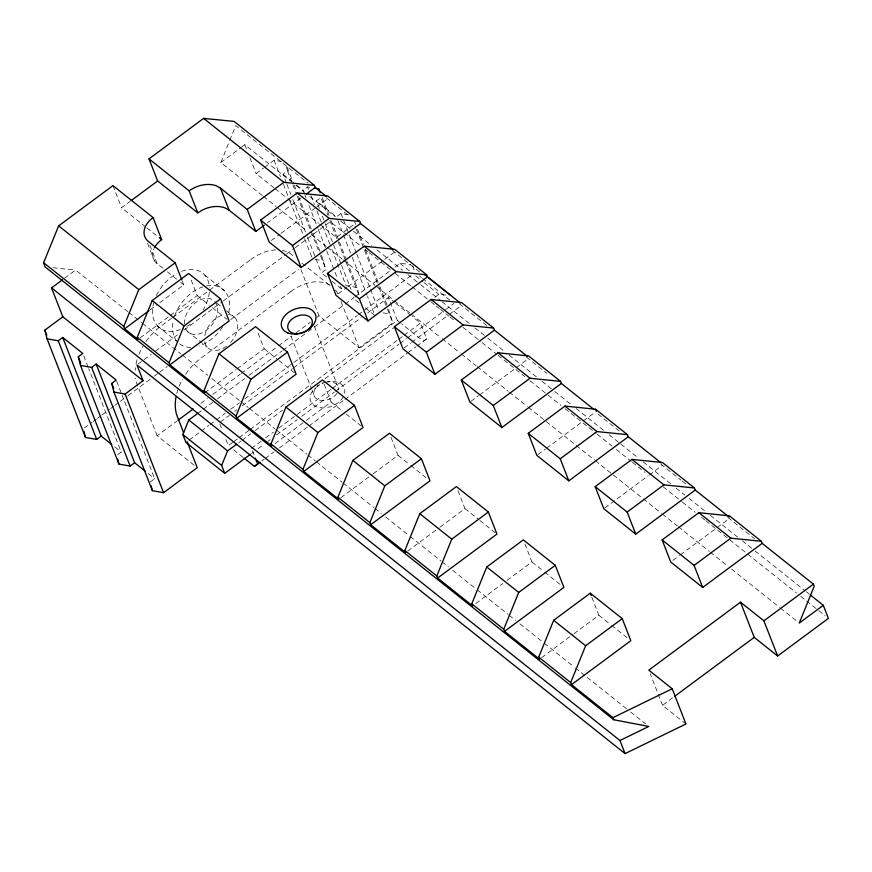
<?xml version="1.0" encoding="UTF-8"?>
<svg xmlns="http://www.w3.org/2000/svg" width="872" height="872" viewBox="0 0 872 872"><rect width="100%" height="100%" fill="white"/><g stroke="black" fill="none" stroke-linecap="round" stroke-linejoin="round"><path stroke-width="0.65" stroke-dasharray="4.36 3.27" d="M262.33 195.535L220.823 162.497L229.271 141.591M229.772 140.359L235.734 125.601L308.176 183.294M395.038 267.105L400.008 263.366L410.745 264.445M150.169 309.8L157.603 304.263M64.659 278.168L75.602 270.058L127.803 311.631M220.823 162.497L240.465 147.935M241.555 147.128L244.836 144.698L290.638 181.18M304.513 194.02L303.042 190.227L307.533 186.891L311.26 187.556M159.74 302.682L183.763 284.872L182.335 281.187M301.113 197.911L267.453 222.861M140.163 337.846L169.233 316.296M170.312 315.5L197.225 295.553L190.042 277.176M271.377 240.519L280.01 234.11M281.089 233.315L315.62 207.71M316.7 206.904L328.57 198.108M138.027 364.115L151.129 354.413M155.499 351.176L178.433 334.183M183.883 330.139L222.109 301.81M223.199 301.003L285.438 254.886M286.528 254.068L294.169 248.411M295.27 247.604L330.205 221.706L360.627 245.904M84.399 427.978L92.04 422.31M93.13 421.503L96.411 419.083M97.501 418.266L100.771 415.846M101.861 415.039L109.501 409.371M110.602 408.565L113.872 406.134M114.962 405.327L119.333 402.09M120.423 401.284L126.974 396.433M128.064 395.615L153.167 377.009M154.257 376.203L158.628 372.965M159.718 372.159L167.359 366.502M230.677 319.577L298.355 269.426M117.644 454.748L121.241 452.078L88.693 368.616M204.833 392.727L236.105 369.543M237.184 368.747L264.151 348.767L256.978 330.368M338.205 293.799L346.86 287.4M347.939 286.594L383.604 260.161M384.683 259.365L394.417 252.15M197.791 413.361L202.162 410.123M203.252 409.317L213.073 402.036M217.444 398.798L244.738 378.557M249.109 375.32L281.863 351.045M282.953 350.228L306.977 332.428M308.067 331.611L344.102 304.906M345.192 304.099L353.923 297.625M355.024 296.807L391.048 270.102L369.02 252.575M150.18 482.031L154.671 478.706L122.135 395.234M300.927 269.546L318.978 315.838L359.101 347.808L392.803 322.814L388.149 307.838M238.808 442.66L240.999 441.036M242.089 440.229L250.82 433.755M255.18 430.517L282.474 410.276M325.038 378.699L393.806 327.698M251.474 453.538L253.654 451.925M258.025 448.688L263.486 444.644M267.846 441.406L270.037 439.782M276.588 434.921L297.33 419.552M301.701 416.315L334.456 392.029M335.546 391.212L398.875 344.277M399.965 343.459L406.516 338.608M407.606 337.791L444.448 310.487M445.505 309.702L453.963 303.434M685.937 723.967L662.535 705.328L673.446 697.229M145.831 227.025L121.557 207.7L130.07 201.399M274.059 187.883L256.117 173.593L263.518 168.1M264.576 167.315L274.091 160.263L281.547 161.593M286.43 183.098L282.975 174.247L287.466 170.923L285.58 163.5M319.37 208.463L316.416 200.876L320.907 197.541L327.807 215.242M171.631 318.204L160.797 326.226A46.478 31.479 -51.5 0 0 145.951 341.552M172.71 317.408L208.463 290.921M209.542 290.114L250.7 259.616M348.429 214.85L340.974 213.52L336.472 216.845L316.416 200.876M290.834 291.597L200.931 358.207A46.478 31.447 -51.5 0 0 185.355 374.655M326.706 277.089L321.419 272.882L325.921 269.557L321.267 254.58M331.992 281.296L341.497 288.861L343.296 287.531M194.085 465.168L157.113 435.717L176.798 421.132M200.865 403.322L207.427 398.46M212.899 394.406L240.236 374.164M241.326 373.347L277.416 346.62M278.517 345.813L291.64 336.091M296.011 332.853L310.225 322.324M316.787 317.463L318.978 315.838M185.932 442.42L188.112 440.807M189.202 440L200.124 431.913M201.214 431.095L208.855 425.438M209.945 424.631L215.406 420.587M216.496 419.781L225.227 413.306M230.688 409.262L239.419 402.788M244.879 398.744L357.324 315.424M358.414 314.618L411.9 274.985M220.485 421.961L229.205 415.497M234.655 411.464L236.835 409.84M242.285 405.807L292.447 368.638M293.537 367.831L361.15 317.735M367.69 312.885L388.4 297.537L394.613 302.475M232.671 442.42L228.311 445.657L225.968 439.63M233.761 441.613L238.132 438.387M239.222 437.581L249.032 430.299M250.122 429.493L397.327 320.416L388.4 297.537M434.823 297.287L438.812 294.333L446.867 295.139M251.485 448.328L261.306 441.058M265.666 437.831L273.296 432.174M278.746 428.13L331.088 389.348M332.178 388.541L397.599 340.058M398.7 339.252L403.06 336.014M404.15 335.208L420.5 323.087L412.216 316.492M275.018 443.597L305.222 421.22M306.301 420.424L331.109 402.036L323.458 382.416M404.052 347.983L410.538 343.176M411.628 342.369L448.393 315.119M449.483 314.323L461.375 305.505M262.047 460.852L264.249 459.119M265.317 458.432L274.059 451.849M279.487 447.925L307.849 426.811M308.939 426.005L343.83 400.15M344.898 399.463L407.06 353.302M408.129 352.604L415.781 346.838M416.849 346.14L426.659 338.87L420.5 323.087M340.876 497.705L372.159 474.521M373.238 473.725L398.046 455.337L390.874 436.948M470.989 401.284L478.565 395.67M479.644 394.874L515.341 368.431M516.42 367.624L528.312 358.806M407.813 551.006L439.096 527.822M440.175 527.026L464.983 508.638L457.342 489.029M537.926 454.585L545.501 448.982M546.581 448.175L582.278 421.732M583.357 420.925L595.249 412.107M475.829 603.5L502.795 583.521M507.112 580.327L531.92 561.939L524.759 543.55M604.874 507.886L648.136 475.829M649.215 475.033L662.197 465.408M541.697 657.608L572.969 634.424M574.048 633.628L598.868 615.24L591.696 596.851M672.89 560.391L679.375 555.584M680.465 554.777L716.152 528.334M717.231 527.527L729.134 518.709M318.694 385.261L317.07 386.416A18.007 12.328 -21.3 0 1 323.185 383.091M426.659 338.87L423.411 341.181L401.502 323.741M329.954 381.533L327.839 381.794A12.786 8.753 -21.3 0 1 338.238 390.078M53.029 267.726L75.602 270.058M315.032 259.355L323.73 260.902M346.053 262.036L359.362 296.186L357.171 287.531L345.988 285.536L331.197 247.594M383.157 312.83L390.612 314.16M364.823 249.239L367.973 251.746M146.888 227.865L159.554 237.947M212.517 307.718L227.069 319.305M264.151 348.767L278.005 359.787M279.073 360.627L295.063 373.336M233.543 449.799L242.939 457.266M326.292 197.715L349.727 216.376M392.346 250.308L420.042 272.369M459.457 303.75L487.154 325.812M526.579 357.193L546.82 373.314M597.952 414.037L621.387 432.697M660.812 464.089L681.054 480.2M682.111 481.05L686.373 484.44M727.924 517.532L754.563 538.733M419.367 275.89L421.47 277.558M422.517 278.397L449.767 300.099M400.008 263.366L410.494 271.737M415.737 275.923L423.084 281.776M424.13 282.615L438.812 294.333M282.975 174.247L291.422 180.973M296.698 185.18L303.042 190.227M295.968 185.42L304.492 192.2M309.822 196.44L335.382 216.801M340.712 221.041L352.43 230.371M353.498 231.222L371.603 245.642M376.933 249.883L402.493 270.244M407.824 274.484L419.541 283.814M420.609 284.654L440.851 300.775M441.908 301.625L469.605 323.675M474.935 327.916L486.652 337.246M487.721 338.096L504.768 351.667M509.019 355.057L536.727 377.118M542.046 381.358L553.764 390.689M554.832 391.539L571.879 405.109M576.141 408.499L603.838 430.55M609.157 434.79L619.818 443.281M620.875 444.12L637.923 457.702M643.253 461.942L670.949 483.993M676.269 488.233L684.793 495.024M689.054 498.413L705.034 511.134M710.364 515.374L738.061 537.435M742.323 540.825L754.04 550.156M755.108 551.006L805.172 590.867M806.24 591.717L809.434 594.257M395.245 273.437L410.963 285.962M412.009 286.79L428.784 300.142M430.899 301.821L435.161 305.222M436.229 306.072L439.423 308.612M440.491 309.462L444.753 312.863M445.81 313.702L449.015 316.253M450.083 317.103L454.345 320.493M462.868 327.283L480.984 341.715M482.053 342.565L496.964 354.446M498.032 355.296L524.672 376.508M530.002 380.748L547.06 394.329M548.117 395.18L560.914 405.36M565.176 408.761L596.077 433.373M597.146 434.212L612.068 446.093M616.33 449.494L631.241 461.375M632.309 462.225L645.106 472.406M663.221 486.838L681.337 501.258M682.394 502.108L695.191 512.3M701.579 517.39L704.783 519.93M705.84 520.78L796.43 592.916M800.692 596.317L817.74 609.888M818.808 610.738L825.206 615.828M275.116 188.723L286.735 197.977M287.793 198.816L318.411 223.199M319.468 224.039L336.363 237.489L354.348 224.169L355.82 227.963M263.388 196.385L276.162 206.555M277.22 207.405L307.02 231.124M311.282 234.514L326.172 246.373M327.24 247.223L342.14 259.082M343.197 259.932L375.123 285.351M376.192 286.19L393.218 299.75M394.286 300.6L410.243 313.31M411.312 314.149L441.101 337.878M442.169 338.718L460.263 353.127M461.321 353.967L476.221 365.837M477.289 366.676L508.147 391.245M509.215 392.095L527.298 406.505M528.367 407.344L575.193 444.622M576.25 445.472L594.344 459.871M595.413 460.721L642.228 497.999M643.296 498.849L661.39 513.248M662.448 514.099L677.348 525.958M678.416 526.808L709.274 551.377M710.342 552.227L727.368 565.775M731.619 569.165L779.514 607.293M780.571 608.144L797.597 621.692M395.648 303.303L411.181 315.675M397.327 320.416L400.455 322.913M359.09 302.878L354.871 299.521L353.879 296.992M365.433 307.925L374.927 315.5L367.537 296.524M301.952 263.17L330.466 285.885M204.658 275.007L224.714 290.976M216.975 303.26L221.194 306.628M226.48 310.824L234.928 317.561M149.897 245.217L157.058 263.606L163.228 268.511M167.337 271.781L176.58 279.138M180.689 282.419L183.763 284.872M197.225 295.553L209.389 305.244M331.109 402.036L341.759 410.516M346.021 413.917L362.011 426.637M398.046 455.337L409.764 464.667M410.832 465.517L425.754 477.398M464.983 508.638L478.837 519.668M479.905 520.519L495.885 533.239M531.92 561.939L543.648 571.269M544.706 572.119L561.753 585.701M598.868 615.24L610.585 624.57M611.654 625.42L627.633 638.151M187.251 331.251L207.329 347.23M157.331 325.866L176.34 341.007M128.871 312.47L141.656 322.651M142.725 323.501L181.071 354.043M182.139 354.893L207.71 375.243M211.972 378.644L239.669 400.695M240.737 401.545L248.193 407.486M249.261 408.336L274.833 428.686M275.901 429.536L306.791 454.138M307.86 454.988L315.315 460.928M316.383 461.779L341.955 482.129M343.012 482.979L373.914 507.58M374.982 508.431L381.369 513.521M385.631 516.911L409.077 535.572M410.134 536.422L441.036 561.023M442.104 561.873L448.491 566.964M452.753 570.353L476.188 589.014M477.257 589.864L508.158 614.466M509.215 615.316L515.614 620.406M519.875 623.796L543.311 642.457M544.379 643.307L574.212 667.058M575.28 667.908L626.412 708.631M630.674 712.021L645.596 723.902M114.908 447.042L121.241 452.078M148.338 473.66L154.671 478.706M252.444 450.759L254.352 455.598M662.535 705.328L650.24 673.816M244.836 144.698L247.168 150.66M354.621 221.848L355.602 224.377M357.575 229.434L363.493 244.607M365.466 249.665L379.266 285.079M379.767 286.343L387.648 306.573M356.31 229.227L378.503 286.136M378.993 287.4L386.885 307.642M387.375 308.906L392.803 322.814M340.974 213.52L356.256 252.727M356.746 253.992L378.938 310.901M337.955 220.638L351.754 256.052M352.255 257.316L367.047 295.259M322.171 197.748L329.071 215.449M331.044 220.507L338.935 240.737M339.426 242.002L346.326 259.714M346.816 260.979L357.171 287.531M329.78 220.311L345.563 260.772M322.324 216.049L324.798 222.371M325.289 223.635L341.061 264.107M341.562 265.371L350.925 289.406M307.533 186.891L308.514 189.42M310.988 195.742L314.432 204.593M316.896 210.926L322.324 224.834M322.814 226.099L330.706 246.329M305.015 195.284L305.996 197.813M308.95 205.4L317.833 228.159M318.324 229.423L326.215 249.665M326.706 250.929L337.551 278.746M340.516 286.332L341.497 288.861M341.05 301.516L359.101 347.808M287.248 167.315L293.657 183.763M294.147 185.028L296.611 191.35M298.584 196.407L312.383 231.81M312.885 233.075L320.765 253.316M287.466 170.923L292.403 183.567M292.894 184.831L296.84 194.947M297.33 196.211L320.002 254.384M320.493 255.649L325.921 269.557M286.921 184.363L290.867 194.478M292.839 199.535L307.129 236.214M307.62 237.478L315.511 257.709M316.002 258.973L321.419 272.882M274.091 160.263L280.501 176.711M283.455 184.297L289.373 199.47M289.864 200.734L304.165 237.413M304.655 238.677L312.547 258.908M249.959 157.81L256.117 173.593M314.421 326.379L337.508 385.555M291.03 336.254L311.642 389.13M312.132 390.384L314.596 396.684M219.864 423.977L222.207 429.994M147.521 243.234L154.213 260.39M112.957 185.616L121.557 207.7M157.113 435.717L137.133 384.432A46.478 31.479 -51.5 0 1 135.465 378.088M116.706 381.326L121.644 393.97M83.766 355.961L88.203 367.352M412.532 265.72L414.734 271.41M335.458 290.147A46.478 31.523 -51.6 0 1 338.619 295.357M290.823 291.553A46.478 31.523 -51.6 0 1 330.194 285.449M176.754 393.49A46.478 31.447 -51.5 0 1 178.226 388.672M179.142 386.285A46.478 31.447 -51.5 0 1 182.564 379.189M181.54 271.356A34.858 23.609 -51.5 0 1 209.433 287.259M209.335 292.338A34.858 23.609 -51.5 0 1 203.154 309.854M190.227 324.112A34.858 23.609 -51.5 0 1 182.935 328.482M180.45 329.518A34.858 23.609 -51.5 0 1 153.81 302.464M156.404 295.532A34.858 23.609 -51.5 0 1 176.951 273.459M325.42 382.361A18.007 12.328 -21.3 0 1 344.614 393.207M343.372 396.662A18.007 12.328 -21.3 0 1 317.572 407.104A18.007 12.328 -21.3 0 1 315.337 387.833M184.472 324.101A20.328 13.778 -51.5 0 1 207.046 298.344A20.328 13.778 -51.5 0 1 212.583 324.002A20.328 13.778 -51.5 0 1 185.322 328.068M228.442 314.389A20.328 13.778 -51.5 0 1 230.404 342.718M226.513 346.206A20.328 13.778 -51.5 0 1 204.539 340.08M204.811 335.578A20.328 13.778 -51.5 0 1 224.333 314.607M206.544 285.918A34.858 23.609 -51.5 0 1 228.235 314.389M222.534 326.924A34.858 23.609 -51.5 0 1 199.263 345.933M190.783 347.394A34.858 23.609 -51.5 0 1 173.081 321.877M174.596 316.111A34.858 23.609 -51.5 0 1 202.849 286.888M250.711 259.638A46.478 31.479 -51.5 0 1 279.727 250.035M282.223 250.406A46.478 31.479 -51.5 0 1 294.562 257.273M135.16 370.328A46.478 31.479 -51.5 0 1 135.4 367.722M136.021 363.907A46.478 31.479 -51.5 0 1 138.049 356.703M138.964 354.315A46.478 31.479 -51.5 0 1 143.062 346.053M336.897 393.327A12.786 8.753 -21.3 0 1 319.73 400.128A12.786 8.753 -21.3 0 1 315.751 388.116M316.383 387.364A12.786 8.753 -21.3 0 1 324.624 382.383M157.058 263.606A23.228 15.914 -21.3 0 1 153.93 248.814"/><path stroke-width="1.31" d="M154.464 247.713A23.228 15.914 -21.3 0 1 161.669 239.626L153.069 217.564L112.957 185.616L58.664 225.859L43.6 262.723L123.78 326.401L124.652 328.809L138.016 339.437L137.264 337.311L152.219 300.491L188.603 273.492L220.551 298.889L229.151 320.951L169.855 364.867L204.833 392.727L204.026 390.612L218.992 353.792L255.54 326.695L287.52 352.103L296.131 374.186L236.803 418.146L271.781 445.995L270.963 443.903L285.929 407.093L322.498 379.963L354.468 405.425L363.068 427.487L303.739 471.447L338.718 499.296L337.9 497.204L352.866 460.394L389.446 433.275L421.405 458.727L430.016 480.788L370.687 524.748L405.654 552.597L404.837 550.515L419.803 513.695L456.383 486.576L488.353 512.028L496.953 534.089L437.624 578.049L472.591 605.898L471.785 603.816L486.74 566.996L523.32 539.877L555.29 565.328L563.89 587.39L504.561 631.361L539.539 659.199L538.722 657.117L553.676 620.297L590.257 593.178L622.227 618.63L630.827 640.691L571.498 684.662L612.951 717.667L613.768 719.749L648.79 726.441L619.959 740.513L51.535 287.891L62.479 279.792M169.855 364.867L169.07 362.763L184.014 325.943L220.551 298.889M250.384 454.356L224.714 473.311L185.932 442.42L182.869 434.55L188.777 419.999L197.791 413.361L625.082 753.626L685.937 723.967L672.214 688.771L648.801 670.143L740.502 602.192L763.905 620.831L777.628 656.006L828.4 618.379L823.288 605.288L810.502 595.107M236.803 418.146L236.029 416.053L250.951 379.244L287.52 352.103M224.714 473.311L221.651 465.441L227.57 450.889L236.628 444.284M303.739 471.447L302.933 469.365L317.888 432.545L354.468 405.425M370.687 524.748L369.87 522.666L384.825 485.846L421.405 458.727M437.624 578.049L436.807 575.967L451.772 539.147L488.353 512.028M504.561 631.361L503.744 629.268L518.709 592.448L555.29 565.328M571.498 684.662L570.68 682.569L585.646 645.749L622.227 618.63M123.78 326.401L138.801 289.635L175.163 262.81L148.458 241.544A23.228 15.903 -21.2 0 1 153.069 217.575M124.652 328.809L149.101 310.596M264.281 225.205L255.834 231.451L229.107 210.207L225.041 207.907A23.239 15.903 -21.3 0 0 202.871 209.803L197.824 212.877L157.647 180.973L149.014 158.889L203.623 118.374L234.11 121.426L314.411 185.365L315.206 187.469L326.52 196.473M51.535 287.891L62.828 316.819L44.843 330.139L47.044 338.805L58.228 340.788L62.719 337.464L82.786 353.433L78.284 356.768L80.486 365.423L118.941 464.068L130.113 466.062L134.615 462.727L96.16 364.082L91.658 367.417L80.486 365.423M255.834 231.451L247.223 209.444L283.847 182.313L314.411 185.365M360.518 223.515L301.113 267.541L269.219 242.111L260.619 220.093L297.221 192.952L327.752 196.004L359.733 221.477L360.518 223.515L393.37 249.665M306.53 193.889L315.206 187.469M301.113 267.541L292.534 245.555L329.191 218.392L359.733 221.477M187.502 442.671L197.246 467.686L163.565 492.691L152.382 490.696L113.927 392.062L111.725 383.397L116.216 380.061L96.16 364.082M47.044 338.805L85.5 437.439L96.683 439.433L101.174 436.109L62.719 337.464M427.487 276.86L367.995 320.94L336.047 295.401L327.469 273.416L364.169 246.22L394.711 249.348L426.648 274.833L427.487 276.86L460.34 303.02M367.995 320.94L359.395 298.878L396.139 271.65L426.648 274.833M494.424 330.161L434.932 374.241L402.973 348.789L394.373 326.728L431.117 299.499L461.648 302.617L493.607 328.068L494.424 330.161L527.277 356.321M434.932 374.241L426.332 352.179L463.076 324.951L493.607 328.068M561.361 383.462L501.88 427.542L469.91 402.09L461.31 380.029L498.054 352.8L528.585 355.918L560.543 381.369L561.361 383.462L594.214 409.622M501.88 427.542L493.28 405.48L530.013 378.252L560.543 381.369M628.298 436.763L568.817 480.843L536.847 455.391L528.247 433.33L564.991 406.101L595.522 409.219L627.48 434.67L628.298 436.763L661.15 462.923M568.817 480.843L560.216 458.781L596.96 431.564L627.48 434.67M695.235 490.064L635.753 534.144L603.784 508.692L595.184 486.631L631.928 459.402L662.458 462.52L694.428 487.971L695.235 490.064L729.156 517.063M635.753 534.144L627.153 512.082L663.897 484.865L694.428 487.971M762.183 543.365L702.69 587.445L670.732 561.993L662.131 539.932L698.864 512.703L729.395 515.821L761.365 541.272L762.183 543.365L813.402 584.153L814.219 586.246L799.264 623.066L823.288 605.288M702.69 587.445L694.09 565.394L730.834 538.166L761.365 541.272M674.536 696.423L754.226 637.367L740.502 602.192M131.127 200.615L157.647 180.973M113.927 392.062L125.099 394.046L143.073 380.715L136.937 364.932L197.791 413.361M177.899 420.326L193.213 408.99M243.986 458.094L254.439 466.389L259.889 462.356M763.905 620.831L813.402 584.153M254.439 466.389L257.687 464.078L255.3 458.029M612.951 717.667L672.214 688.771M314.988 188.232L318.727 188.897L320.198 192.69M247.223 209.444L220.496 188.167L216.43 185.856A23.239 15.838 -21.3 0 0 189.18 190.87L149.014 158.889M297.221 192.952L329.191 218.392M364.169 246.22L396.139 271.65M159.554 237.947L161.669 239.626M58.664 225.859L138.801 289.635M204.026 390.612L236.029 416.053M424.675 274.625L450.889 295.553M431.117 299.499L463.076 324.951M498.054 352.8L530.013 378.252M564.991 406.101L596.96 431.564M631.928 459.402L663.897 484.865M698.864 512.703L730.834 538.166M203.623 118.374L283.847 182.313M394.373 326.728L426.332 352.179M461.31 380.029L493.28 405.48M528.247 433.33L560.216 458.781M595.184 486.631L627.153 512.082M662.131 539.932L694.09 565.394M260.619 220.093L292.534 245.555M327.469 273.416L359.395 298.878M754.226 637.367L777.628 656.006M218.992 353.792L250.951 379.244M285.929 407.093L317.888 432.545M352.866 460.394L384.825 485.846M419.803 513.695L451.772 539.147M486.74 566.996L518.709 592.448M553.676 620.297L585.646 645.749M270.963 443.903L302.933 469.365M337.9 497.204L369.87 522.666M404.837 550.515L436.807 575.967M471.785 603.816L503.744 629.268M538.722 657.117L570.68 682.569M613.768 719.749L45.061 266.897L43.6 262.723M62.828 316.819L143.073 380.715M188.777 419.999L227.57 450.889M182.869 434.55L221.651 465.441M101.174 436.109L111.736 444.513M134.615 462.727L145.166 471.131M152.219 300.491L184.014 325.943M137.264 337.311L169.07 362.763M189.148 190.837L197.824 212.877M619.959 740.513L625.082 753.626M220.496 188.167L229.107 210.207M595.522 409.219L596.339 411.312M590.257 593.178L591.216 595.631M175.163 262.81L181.856 279.967M183.6 432.665L177.267 416.402A46.478 31.447 -51.5 0 1 175.97 397.054M125.099 394.046L163.565 492.691M111.725 383.397L113.698 388.454M91.658 367.417L130.113 466.062M78.284 356.768L80.747 363.09M58.228 340.788L96.683 439.433M44.843 330.139L46.816 335.197M151.118 485.748L152.382 490.696M318.727 188.897L319.348 191.36M117.687 459.119L118.941 464.068M83.93 431.259L85.5 437.439M298.235 333.714A12.786 8.753 -21.4 0 1 290.147 320.885A12.786 8.753 -21.4 0 1 311.195 318.389A12.786 8.753 -21.4 0 1 299.303 333.595M287.858 332.962L284.708 331.186A18.007 12.328 -21.4 0 1 288.272 312.59A18.007 12.328 -21.4 0 1 312.568 310.508L314.77 312.993A18.007 12.328 -21.4 0 1 309.004 329.093A18.007 12.328 -21.4 0 1 287.858 332.962"/></g></svg>
